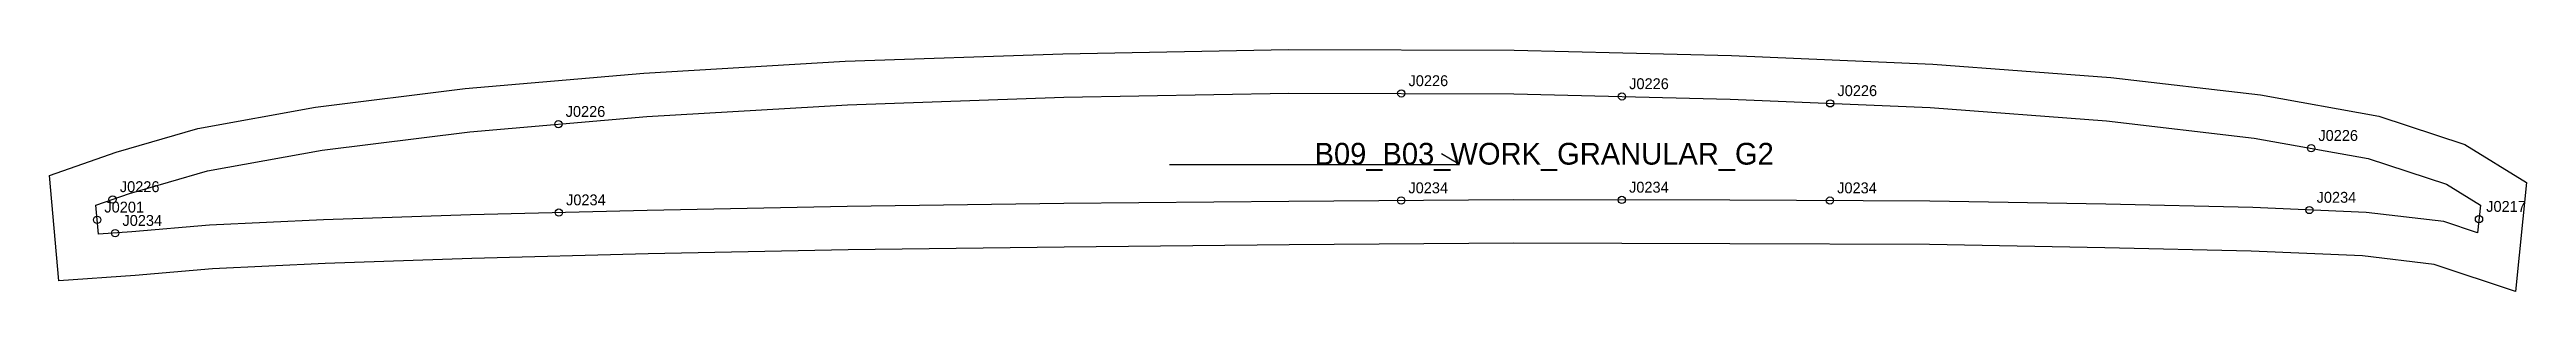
# Model space of a CAD drawing. Header units: millimetres. Extents: x -13 to 670, y -24 to 43.
import ezdxf

# ---------------------------------------------------------------- set-up
doc = ezdxf.new("R2010")
doc.units = ezdxf.units.MM
for name, color, linetype in [('CUT', 1, 'Continuous'), ('GRAIN', 3, 'Continuous'), ('LABEL', 7, 'Continuous'), ('NOTCH', 2, 'Continuous'), ('SEW', 5, 'Continuous')]:
    doc.layers.add(name, color=color, linetype=linetype)

msp = doc.modelspace()

# ---------------------------------------------------------------- linework, layer by layer
at = {"layer": 'CUT'}
msp.add_lwpolyline([(-12.78, 8.24), (5.59, 14.67), (28.09, 21.19), (60.59, 27.07), (101.88, 32.18), (151.12, 36.44), (206.68, 39.68), (266.65, 41.77), (328.91, 42.92), (391.18, 42.74), (451.12, 41.26), (506.59, 38.9), (555.65, 35.18), (596.95, 30.41), (629.58, 24.58), (653.35, 16.79), (670.31, 6.23), (667.25, -23.75), (644.85, -16.29), (625.1, -13.93), (594.43, -12.66), (554.05, -11.69), (505.64, -10.84), (450.63, -10.59), (391.01, -10.48), (329.06, -10.93), (267.07, -11.52), (207.43, -12.3), (152.31, -13.4), (103.66, -14.64), (63.23, -16.05), (32.17, -17.5), (10.88, -19.33), (-10.21, -20.8), (-12.78, 8.24)], close=True, dxfattribs=at)
at = {"layer": 'GRAIN'}
for p, q in [((376.09, 11.2), (371.09, 14.2)), ((296.09, 11.2), (376.09, 11.2))]:
    msp.add_line(p, q, dxfattribs=at)
at = {"layer": 'NOTCH'}
for centre in [(360.01, 30.83), (420.86, 30), (478.3, 28.09), (127.56, 22.36), (610.92, 15.73), (4.62, 1.62), (359.97, 1.3), (420.82, 1.47), (478.22, 1.29), (0.35, -4.01), (5.33, -7.69), (127.67, -2.02), (610.44, -1.31), (657.22, -3.82)]:
    msp.add_circle(centre, 1, dxfattribs=at)
at = {"layer": 'SEW'}
msp.add_lwpolyline([(0, 0), (9.25, 3.24), (30.83, 9.49), (62.4, 15.2), (103.13, 20.24), (151.99, 24.47), (207.24, 27.69), (266.97, 29.78), (329, 30.92), (391.01, 30.74), (450.72, 29.27), (505.88, 26.92), (554.51, 23.23), (595.2, 18.53), (626.64, 12.92), (648.23, 5.84), (657.61, 0), (656.83, -7.64), (647.49, -4.52), (626.06, -1.96), (594.82, -0.66), (554.3, 0.31), (505.77, 1.16), (450.66, 1.41), (390.98, 1.52), (328.96, 1.07), (266.93, 0.48), (207.23, -0.3), (152.04, -1.4), (103.3, -2.65), (62.74, -4.06), (31.38, -5.53), (9.95, -7.37), (0.71, -8.01)], close=True, dxfattribs=at)

# ---------------------------------------------------------------- texts
at = {"layer": 'LABEL'}
for s, height, p in [('J0226', 3, (362.01, 32.83)), ('J0226', 3, (422.86, 32)), ('J0226', 3, (129.56, 24.36)), ('J0226', 3, (480.3, 30.09)), ('J0226', 3, (612.92, 17.73)), ('B09_B03_WORK_GRANULAR_G2', 6, (336.09, 11.2)), ('J0201', 3, (2.35, -2.01)), ('J0226', 3, (6.62, 3.62)), ('J0234', 3, (129.67, -0.02)), ('J0234', 3, (361.97, 3.3)), ('J0234', 3, (422.82, 3.47)), ('J0234', 3, (480.22, 3.29)), ('J0234', 3, (612.44, 0.69)), ('J0217', 3, (659.22, -1.82)), ('J0234', 3, (7.33, -5.69))]:
    msp.add_text(s, height=height, dxfattribs=at).set_placement(p)

doc.saveas('drawing.dxf')
